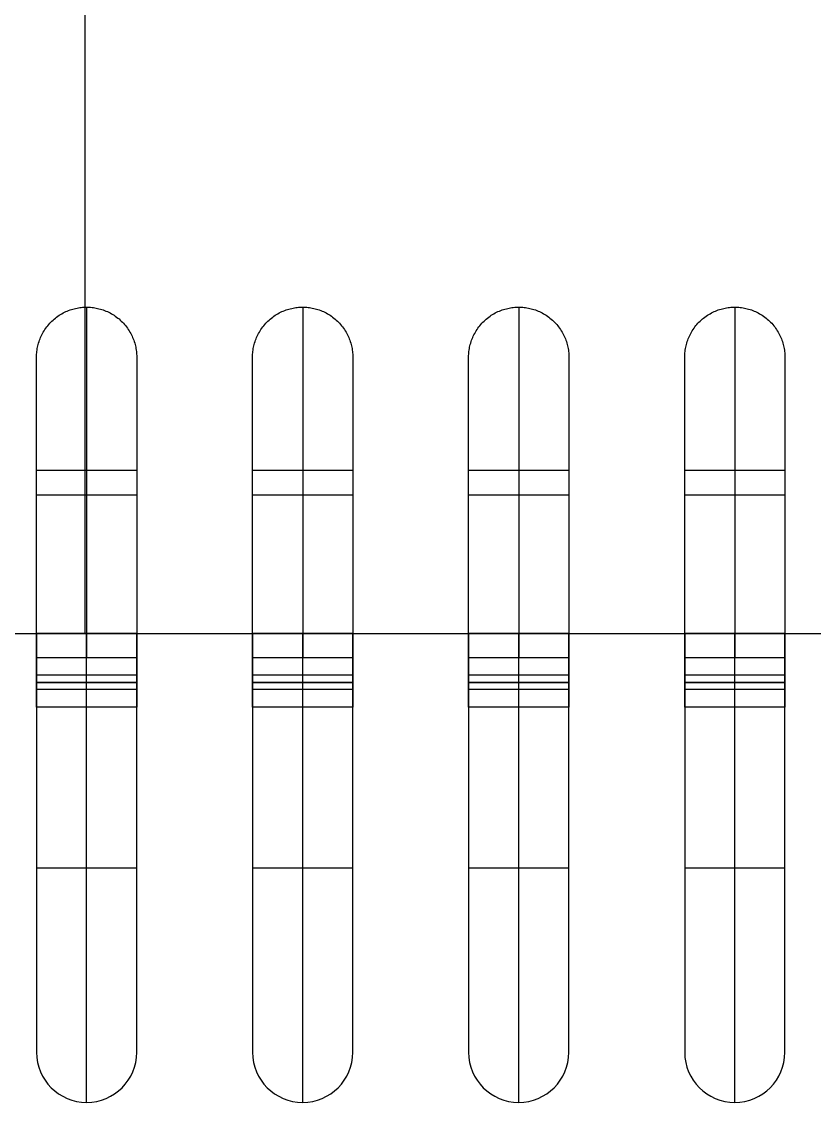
# Model space of a CAD drawing. Header units: millimetres. Extents: x 1.2 to 41.2, y 0.2 to 23.9.
# Drawn here: x 30.456 to 32.072, y 7.077 to 9.28 of the extents above; entities that cross this region are included whole.
import ezdxf

# ---------------------------------------------------------------- set-up
doc = ezdxf.new("R2010")
doc.units = ezdxf.units.MM
doc.layers.add('图层04', color=96, linetype='Continuous', true_color=0x007f00)
doc.layers.add('默认', color=18, linetype='Continuous', true_color=0x000000)

msp = doc.modelspace()

# ---------------------------------------------------------------- linework, layer by layer
at = {"layer": '图层04'}
for p, q in [((30.586, 8.0327, 1.6431), (30.586, 15.0327, 1.6431)), ((30.586, 8.0327, 2.0472), (30.586, 15.0327, 2.0472))]:
    msp.add_line(p, q, dxfattribs=at)
for points in [[(27.086, 8.0327, 1.6431), (30.586, 8.0327, 1.6431), (34.086, 8.0327, 1.6431)], [(27.086, 8.0327, 2.0472), (30.586, 8.0327, 2.0472), (34.086, 8.0327, 2.0472)], [(27.086, 8.0327, 1.8451), (30.586, 8.0327, 1.8451), (34.086, 8.0327, 1.8451)], [(30.586, 8.0327, 1.6431), (30.586, 8.0327, 1.8451), (30.586, 8.0327, 2.0472)]]:
    msp.add_open_spline(points, degree=2, dxfattribs=at)
at = {"layer": '默认'}
for p, q in [((30.4867, 7.9327, 1.6504), (30.4867, 8.0327, 1.6504)), ((30.4867, 8.0327, 2.0972), (30.4867, 7.9327, 2.0972)), ((30.691, 8.0327, 1.6504), (30.691, 7.9327, 1.6504)), ((30.691, 7.9327, 2.0972), (30.691, 8.0327, 2.0972)), ((30.927, 7.9327, 1.6504), (30.927, 8.0327, 1.6504)), ((30.927, 8.0327, 2.0972), (30.927, 7.9327, 2.0972)), ((31.1314, 8.0327, 1.6504), (31.1314, 7.9327, 1.6504)), ((31.1314, 7.9327, 2.0972), (31.1314, 8.0327, 2.0972)), ((31.3674, 7.9327, 1.6504), (31.3674, 8.0327, 1.6504)), ((31.3674, 8.0327, 2.0972), (31.3674, 7.9327, 2.0972)), ((31.5718, 8.0327, 1.6504), (31.5718, 7.9327, 1.6504)), ((31.5718, 7.9327, 2.0972), (31.5718, 8.0327, 2.0972)), ((31.8078, 7.9327, 1.6504), (31.8078, 8.0327, 1.6504)), ((31.8078, 8.0327, 2.0972), (31.8078, 7.9327, 2.0972)), ((32.0121, 8.0327, 1.6504), (32.0121, 7.9327, 1.6504)), ((32.0121, 7.9327, 2.0972), (32.0121, 8.0327, 2.0972)), ((30.4867, 7.9827, 1.6004), (30.4867, 7.9828, 1.7004)), ((30.4867, 7.9827, 2.1472), (30.4867, 7.9827, 2.0472)), ((30.691, 7.9827, 1.7004), (30.691, 7.9827, 1.6004)), ((30.691, 7.9827, 2.0472), (30.691, 7.9827, 2.1472)), ((30.927, 7.9827, 1.6004), (30.927, 7.9828, 1.7004)), ((30.927, 7.9827, 2.1472), (30.927, 7.9827, 2.0472)), ((31.1314, 7.9827, 1.7004), (31.1314, 7.9827, 1.6004)), ((31.1314, 7.9827, 2.0472), (31.1314, 7.9827, 2.1472)), ((31.3674, 7.9827, 1.6004), (31.3674, 7.9828, 1.7004)), ((31.3674, 7.9827, 2.1472), (31.3674, 7.9827, 2.0472)), ((31.5718, 7.9827, 1.7004), (31.5718, 7.9827, 1.6004)), ((31.5718, 7.9827, 2.0472), (31.5718, 7.9827, 2.1472)), ((31.8078, 7.9827, 1.6004), (31.8078, 7.9828, 1.7004)), ((31.8078, 7.9827, 2.1472), (31.8078, 7.9827, 2.0472)), ((32.0121, 7.9827, 1.7004), (32.0121, 7.9827, 1.6004)), ((32.0121, 7.9827, 2.0472), (32.0121, 7.9827, 2.1472))]:
    msp.add_line(p, q, dxfattribs=at)
for points in [[(30.4867, 8.0327, 2.0472), (30.4867, 8.3141, 2.0472), (30.4867, 8.5955, 2.0472), (30.4867, 8.6977, 2.0472), (30.5888, 8.6977, 2.0472), (30.691, 8.6977, 2.0472), (30.691, 8.5955, 2.0472), (30.691, 8.3141, 2.0472), (30.691, 8.0327, 2.0472)], [(30.4867, 8.0327, 2.1472), (30.4867, 8.3141, 2.1472), (30.4867, 8.5955, 2.1472), (30.4867, 8.6977, 2.1472), (30.5888, 8.6977, 2.1472), (30.691, 8.6977, 2.1472), (30.691, 8.5955, 2.1472), (30.691, 8.3141, 2.1472), (30.691, 8.0327, 2.1472)], [(30.4867, 8.0327, 2.0972), (30.4867, 8.3141, 2.0972), (30.4867, 8.5955, 2.0972), (30.4867, 8.6977, 2.0972), (30.5888, 8.6977, 2.0972), (30.691, 8.6977, 2.0972), (30.691, 8.5955, 2.0972), (30.691, 8.3141, 2.0972), (30.691, 8.0327, 2.0972)], [(30.927, 8.0327, 2.0472), (30.927, 8.3141, 2.0472), (30.927, 8.5955, 2.0472), (30.927, 8.6977, 2.0472), (31.0292, 8.6977, 2.0472), (31.1314, 8.6977, 2.0472), (31.1314, 8.5955, 2.0472), (31.1314, 8.3141, 2.0472), (31.1314, 8.0327, 2.0472)], [(30.927, 8.0327, 2.1472), (30.927, 8.3141, 2.1472), (30.927, 8.5955, 2.1472), (30.927, 8.6977, 2.1472), (31.0292, 8.6977, 2.1472), (31.1314, 8.6977, 2.1472), (31.1314, 8.5955, 2.1472), (31.1314, 8.3141, 2.1472), (31.1314, 8.0327, 2.1472)], [(30.927, 8.0327, 2.0972), (30.927, 8.3141, 2.0972), (30.927, 8.5955, 2.0972), (30.927, 8.6977, 2.0972), (31.0292, 8.6977, 2.0972), (31.1314, 8.6977, 2.0972), (31.1314, 8.5955, 2.0972), (31.1314, 8.3141, 2.0972), (31.1314, 8.0327, 2.0972)], [(31.3674, 8.0327, 2.0472), (31.3674, 8.3141, 2.0472), (31.3674, 8.5955, 2.0472), (31.3674, 8.6977, 2.0472), (31.4696, 8.6977, 2.0472), (31.5718, 8.6977, 2.0472), (31.5718, 8.5955, 2.0472), (31.5718, 8.3141, 2.0472), (31.5718, 8.0327, 2.0472)], [(31.3674, 8.0327, 2.1472), (31.3674, 8.3141, 2.1472), (31.3674, 8.5955, 2.1472), (31.3674, 8.6977, 2.1472), (31.4696, 8.6977, 2.1472), (31.5718, 8.6977, 2.1472), (31.5718, 8.5955, 2.1472), (31.5718, 8.3141, 2.1472), (31.5718, 8.0327, 2.1472)], [(31.3674, 8.0327, 2.0972), (31.3674, 8.3141, 2.0972), (31.3674, 8.5955, 2.0972), (31.3674, 8.6977, 2.0972), (31.4696, 8.6977, 2.0972), (31.5718, 8.6977, 2.0972), (31.5718, 8.5955, 2.0972), (31.5718, 8.3141, 2.0972), (31.5718, 8.0327, 2.0972)], [(31.8078, 8.0327, 2.0472), (31.8078, 8.3141, 2.0472), (31.8078, 8.5955, 2.0472), (31.8078, 8.6977, 2.0472), (31.91, 8.6977, 2.0472), (32.0121, 8.6977, 2.0472), (32.0121, 8.5955, 2.0472), (32.0121, 8.3141, 2.0472), (32.0121, 8.0327, 2.0472)], [(31.8078, 8.0327, 2.1472), (31.8078, 8.3141, 2.1472), (31.8078, 8.5955, 2.1472), (31.8078, 8.6977, 2.1472), (31.91, 8.6977, 2.1472), (32.0121, 8.6977, 2.1472), (32.0121, 8.5955, 2.1472), (32.0121, 8.3141, 2.1472), (32.0121, 8.0327, 2.1472)], [(31.8078, 8.0327, 2.0972), (31.8078, 8.3141, 2.0972), (31.8078, 8.5955, 2.0972), (31.8078, 8.6977, 2.0972), (31.91, 8.6977, 2.0972), (32.0121, 8.6977, 2.0972), (32.0121, 8.5955, 2.0972), (32.0121, 8.3141, 2.0972), (32.0121, 8.0327, 2.0972)]]:
    msp.add_rational_spline(points, [1, 1, 1, 0.707106781186, 1, 0.707106781186, 1, 1, 1], degree=2, knots=[0, 0, 0, 0.562778, 0.562778, 0.723265, 0.723265, 0.883753, 0.883753, 1.446531, 1.446531, 1.446531], dxfattribs=at)
for points, degree in [([(30.5888, 8.6977, 2.0472), (30.5888, 8.3652, 2.0472), (30.5888, 8.0327, 2.0472)], 2), ([(30.5888, 8.6977, 2.1472), (30.5888, 8.3402, 2.1472), (30.5888, 7.9827, 2.1472)], 2), ([(30.5888, 8.6977, 2.0472), (30.5888, 8.6977, 2.0972), (30.5888, 8.6977, 2.1472)], 2), ([(31.0292, 8.6977, 2.0472), (31.0292, 8.3652, 2.0472), (31.0292, 8.0327, 2.0472)], 2), ([(31.0292, 8.6977, 2.1472), (31.0292, 8.3402, 2.1472), (31.0292, 7.9827, 2.1472)], 2), ([(31.0292, 8.6977, 2.0472), (31.0292, 8.6977, 2.0972), (31.0292, 8.6977, 2.1472)], 2), ([(31.4696, 8.6977, 2.0472), (31.4696, 8.3652, 2.0472), (31.4696, 8.0327, 2.0472)], 2), ([(31.4696, 8.6977, 2.1472), (31.4696, 8.3402, 2.1472), (31.4696, 7.9827, 2.1472)], 2), ([(31.4696, 8.6977, 2.0472), (31.4696, 8.6977, 2.0972), (31.4696, 8.6977, 2.1472)], 2), ([(31.91, 8.6977, 2.0472), (31.91, 8.3652, 2.0472), (31.91, 8.0327, 2.0472)], 2), ([(31.91, 8.6977, 2.1472), (31.91, 8.3402, 2.1472), (31.91, 7.9827, 2.1472)], 2), ([(31.91, 8.6977, 2.0472), (31.91, 8.6977, 2.0972), (31.91, 8.6977, 2.1472)], 2), ([(30.4867, 8.5955, 2.0472), (30.4867, 8.5955, 2.0972), (30.4867, 8.5955, 2.1472)], 2), ([(30.691, 8.5955, 2.0472), (30.691, 8.5955, 2.0972), (30.691, 8.5955, 2.1472)], 2), ([(30.927, 8.5955, 2.0472), (30.927, 8.5955, 2.0972), (30.927, 8.5955, 2.1472)], 2), ([(31.1314, 8.5955, 2.0472), (31.1314, 8.5955, 2.0972), (31.1314, 8.5955, 2.1472)], 2), ([(31.3674, 8.5955, 2.0472), (31.3674, 8.5955, 2.0972), (31.3674, 8.5955, 2.1472)], 2), ([(31.5718, 8.5955, 2.0472), (31.5718, 8.5955, 2.0972), (31.5718, 8.5955, 2.1472)], 2), ([(31.8078, 8.5955, 2.0472), (31.8078, 8.5955, 2.0972), (31.8078, 8.5955, 2.1472)], 2), ([(32.0121, 8.5955, 2.0472), (32.0121, 8.5955, 2.0972), (32.0121, 8.5955, 2.1472)], 2), ([(30.4867, 8.3652, 2.0472), (30.5888, 8.3652, 2.0472), (30.691, 8.3652, 2.0472)], 2), ([(30.927, 8.3652, 2.0472), (31.0292, 8.3652, 2.0472), (31.1314, 8.3652, 2.0472)], 2), ([(31.3674, 8.3652, 2.0472), (31.4696, 8.3652, 2.0472), (31.5718, 8.3652, 2.0472)], 2), ([(31.8078, 8.3652, 2.0472), (31.91, 8.3652, 2.0472), (32.0121, 8.3652, 2.0472)], 2), ([(30.4867, 8.3152, 2.1472), (30.5888, 8.3152, 2.1472), (30.691, 8.3152, 2.1472)], 2), ([(30.927, 8.3152, 2.1472), (31.0292, 8.3152, 2.1472), (31.1314, 8.3152, 2.1472)], 2), ([(31.3674, 8.3152, 2.1472), (31.4696, 8.3152, 2.1472), (31.5718, 8.3152, 2.1472)], 2), ([(31.8078, 8.3152, 2.1472), (31.91, 8.3152, 2.1472), (32.0121, 8.3152, 2.1472)], 2), ([(30.4867, 8.0327, 1.6004), (30.4867, 8.0327, 1.6504), (30.4867, 8.0327, 1.7004)], 2), ([(30.4867, 8.0327, 2.0472), (30.5888, 8.0327, 2.0472), (30.691, 8.0327, 2.0472)], 2), ([(30.691, 8.0327, 1.6004), (30.5888, 8.0327, 1.6004), (30.4867, 8.0327, 1.6004)], 2), ([(30.4867, 8.0327, 1.6004), (30.4867, 7.9994, 1.6004), (30.4867, 7.9661, 1.6004), (30.4867, 7.9327, 1.6004)], 3), ([(30.4867, 8.0327, 1.7004), (30.4867, 8.0327, 1.8738), (30.4867, 8.0327, 2.0472)], 2), ([(30.4867, 8.0327, 2.0472), (30.4867, 7.9827, 2.0472), (30.4867, 7.9327, 2.0472)], 2), ([(30.4867, 7.9327, 1.7004), (30.4867, 7.9827, 1.7004), (30.4867, 8.0327, 1.7004)], 2), ([(30.4867, 8.0327, 2.1472), (30.4867, 8.0327, 2.0972), (30.4867, 8.0327, 2.0472)], 2), ([(30.4867, 7.9827, 2.1472), (30.4867, 8.0077, 2.1472), (30.4867, 8.0327, 2.1472)], 2), ([(30.4867, 8.0327, 1.8238), (30.5888, 8.0327, 1.8238), (30.691, 8.0327, 1.8238)], 2), ([(30.4867, 8.0327, 1.8738), (30.4867, 7.9827, 1.8738), (30.4867, 7.9327, 1.8738)], 2), ([(30.5888, 7.0769, 1.6006), (30.5888, 7.5548, 1.6005), (30.5888, 8.0327, 1.6004)], 2), ([(30.5888, 8.0327, 2.0472), (30.5888, 8.0327, 1.8238), (30.5888, 8.0327, 1.6004)], 2), ([(30.691, 8.0327, 1.7004), (30.691, 8.0327, 1.6504), (30.691, 8.0327, 1.6004)], 2), ([(30.691, 8.0327, 2.1472), (30.691, 8.0077, 2.1472), (30.691, 7.9827, 2.1472)], 2), ([(30.691, 8.0327, 2.0472), (30.691, 8.0327, 1.8738), (30.691, 8.0327, 1.7004)], 2), ([(30.691, 8.0327, 1.7004), (30.691, 7.9827, 1.7004), (30.691, 7.9327, 1.7004)], 2), ([(30.691, 7.9327, 2.0472), (30.691, 7.9827, 2.0472), (30.691, 8.0327, 2.0472)], 2), ([(30.691, 8.0327, 2.0472), (30.691, 8.0327, 2.0972), (30.691, 8.0327, 2.1472)], 2), ([(30.691, 7.9327, 1.6004), (30.691, 7.9661, 1.6004), (30.691, 7.9994, 1.6004), (30.691, 8.0327, 1.6004)], 3), ([(30.691, 8.0327, 1.8738), (30.691, 7.9827, 1.8738), (30.691, 7.9327, 1.8738)], 2), ([(30.927, 8.0327, 1.6004), (30.927, 8.0327, 1.6504), (30.927, 8.0327, 1.7004)], 2), ([(30.927, 8.0327, 2.0472), (31.0292, 8.0327, 2.0472), (31.1314, 8.0327, 2.0472)], 2), ([(31.1314, 8.0327, 1.6004), (31.0292, 8.0327, 1.6004), (30.927, 8.0327, 1.6004)], 2), ([(30.927, 8.0327, 1.6004), (30.927, 7.9994, 1.6004), (30.927, 7.9661, 1.6004), (30.927, 7.9327, 1.6004)], 3), ([(30.927, 8.0327, 1.7004), (30.927, 8.0327, 1.8738), (30.927, 8.0327, 2.0472)], 2), ([(30.927, 8.0327, 2.0472), (30.927, 7.9827, 2.0472), (30.927, 7.9327, 2.0472)], 2), ([(30.927, 7.9327, 1.7004), (30.927, 7.9827, 1.7004), (30.927, 8.0327, 1.7004)], 2), ([(30.927, 8.0327, 2.1472), (30.927, 8.0327, 2.0972), (30.927, 8.0327, 2.0472)], 2), ([(30.927, 7.9827, 2.1472), (30.927, 8.0077, 2.1472), (30.927, 8.0327, 2.1472)], 2), ([(30.927, 8.0327, 1.8238), (31.0292, 8.0327, 1.8238), (31.1314, 8.0327, 1.8238)], 2), ([(30.927, 8.0327, 1.8738), (30.927, 7.9827, 1.8738), (30.927, 7.9327, 1.8738)], 2), ([(31.0292, 7.0769, 1.6006), (31.0292, 7.5548, 1.6005), (31.0292, 8.0327, 1.6004)], 2), ([(31.0292, 8.0327, 2.0472), (31.0292, 8.0327, 1.8238), (31.0292, 8.0327, 1.6004)], 2), ([(31.1314, 8.0327, 1.7004), (31.1314, 8.0327, 1.6504), (31.1314, 8.0327, 1.6004)], 2), ([(31.1314, 8.0327, 2.1472), (31.1314, 8.0077, 2.1472), (31.1314, 7.9827, 2.1472)], 2), ([(31.1314, 8.0327, 2.0472), (31.1314, 8.0327, 1.8738), (31.1314, 8.0327, 1.7004)], 2), ([(31.1314, 8.0327, 1.7004), (31.1314, 7.9827, 1.7004), (31.1314, 7.9327, 1.7004)], 2), ([(31.1314, 7.9327, 2.0472), (31.1314, 7.9827, 2.0472), (31.1314, 8.0327, 2.0472)], 2), ([(31.1314, 8.0327, 2.0472), (31.1314, 8.0327, 2.0972), (31.1314, 8.0327, 2.1472)], 2), ([(31.1314, 7.9327, 1.6004), (31.1314, 7.9661, 1.6004), (31.1314, 7.9994, 1.6004), (31.1314, 8.0327, 1.6004)], 3), ([(31.1314, 8.0327, 1.8738), (31.1314, 7.9827, 1.8738), (31.1314, 7.9327, 1.8738)], 2), ([(31.3674, 8.0327, 1.6004), (31.3674, 8.0327, 1.6504), (31.3674, 8.0327, 1.7004)], 2), ([(31.3674, 8.0327, 2.0472), (31.4696, 8.0327, 2.0472), (31.5718, 8.0327, 2.0472)], 2), ([(31.5718, 8.0327, 1.6004), (31.4696, 8.0327, 1.6004), (31.3674, 8.0327, 1.6004)], 2), ([(31.3674, 8.0327, 1.6004), (31.3674, 7.9994, 1.6004), (31.3674, 7.9661, 1.6004), (31.3674, 7.9327, 1.6004)], 3), ([(31.3674, 8.0327, 1.7004), (31.3674, 8.0327, 1.8738), (31.3674, 8.0327, 2.0472)], 2), ([(31.3674, 8.0327, 2.0472), (31.3674, 7.9827, 2.0472), (31.3674, 7.9327, 2.0472)], 2), ([(31.3674, 7.9327, 1.7004), (31.3674, 7.9827, 1.7004), (31.3674, 8.0327, 1.7004)], 2), ([(31.3674, 8.0327, 2.1472), (31.3674, 8.0327, 2.0972), (31.3674, 8.0327, 2.0472)], 2), ([(31.3674, 7.9827, 2.1472), (31.3674, 8.0077, 2.1472), (31.3674, 8.0327, 2.1472)], 2), ([(31.3674, 8.0327, 1.8238), (31.4696, 8.0327, 1.8238), (31.5718, 8.0327, 1.8238)], 2), ([(31.3674, 8.0327, 1.8738), (31.3674, 7.9827, 1.8738), (31.3674, 7.9327, 1.8738)], 2), ([(31.4696, 7.0769, 1.6006), (31.4696, 7.5548, 1.6005), (31.4696, 8.0327, 1.6004)], 2), ([(31.4696, 8.0327, 2.0472), (31.4696, 8.0327, 1.8238), (31.4696, 8.0327, 1.6004)], 2), ([(31.5718, 8.0327, 1.7004), (31.5718, 8.0327, 1.6504), (31.5718, 8.0327, 1.6004)], 2), ([(31.5718, 8.0327, 2.1472), (31.5718, 8.0077, 2.1472), (31.5718, 7.9827, 2.1472)], 2), ([(31.5718, 8.0327, 2.0472), (31.5718, 8.0327, 1.8738), (31.5718, 8.0327, 1.7004)], 2), ([(31.5718, 8.0327, 1.7004), (31.5718, 7.9827, 1.7004), (31.5718, 7.9327, 1.7004)], 2), ([(31.5718, 7.9327, 2.0472), (31.5718, 7.9827, 2.0472), (31.5718, 8.0327, 2.0472)], 2), ([(31.5718, 8.0327, 2.0472), (31.5718, 8.0327, 2.0972), (31.5718, 8.0327, 2.1472)], 2), ([(31.5718, 7.9327, 1.6004), (31.5718, 7.9661, 1.6004), (31.5718, 7.9994, 1.6004), (31.5718, 8.0327, 1.6004)], 3), ([(31.5718, 8.0327, 1.8738), (31.5718, 7.9827, 1.8738), (31.5718, 7.9327, 1.8738)], 2), ([(31.8078, 8.0327, 1.6004), (31.8078, 8.0327, 1.6504), (31.8078, 8.0327, 1.7004)], 2), ([(31.8078, 8.0327, 2.0472), (31.91, 8.0327, 2.0472), (32.0121, 8.0327, 2.0472)], 2), ([(32.0121, 8.0327, 1.6004), (31.91, 8.0327, 1.6004), (31.8078, 8.0327, 1.6004)], 2), ([(31.8078, 8.0327, 1.6004), (31.8078, 7.9994, 1.6004), (31.8078, 7.9661, 1.6004), (31.8078, 7.9327, 1.6004)], 3), ([(31.8078, 8.0327, 1.7004), (31.8078, 8.0327, 1.8738), (31.8078, 8.0327, 2.0472)], 2), ([(31.8078, 8.0327, 2.0472), (31.8078, 7.9827, 2.0472), (31.8078, 7.9327, 2.0472)], 2), ([(31.8078, 7.9327, 1.7004), (31.8078, 7.9827, 1.7004), (31.8078, 8.0327, 1.7004)], 2), ([(31.8078, 8.0327, 2.1472), (31.8078, 8.0327, 2.0972), (31.8078, 8.0327, 2.0472)], 2), ([(31.8078, 7.9827, 2.1472), (31.8078, 8.0077, 2.1472), (31.8078, 8.0327, 2.1472)], 2), ([(31.8078, 8.0327, 1.8238), (31.91, 8.0327, 1.8238), (32.0121, 8.0327, 1.8238)], 2), ([(31.8078, 8.0327, 1.8738), (31.8078, 7.9827, 1.8738), (31.8078, 7.9327, 1.8738)], 2), ([(31.91, 7.0769, 1.6006), (31.91, 7.5548, 1.6005), (31.91, 8.0327, 1.6004)], 2), ([(31.91, 8.0327, 2.0472), (31.91, 8.0327, 1.8238), (31.91, 8.0327, 1.6004)], 2), ([(32.0121, 8.0327, 1.7004), (32.0121, 8.0327, 1.6504), (32.0121, 8.0327, 1.6004)], 2), ([(32.0121, 8.0327, 2.1472), (32.0121, 8.0077, 2.1472), (32.0121, 7.9827, 2.1472)], 2), ([(32.0121, 8.0327, 2.0472), (32.0121, 8.0327, 1.8738), (32.0121, 8.0327, 1.7004)], 2), ([(32.0121, 8.0327, 1.7004), (32.0121, 7.9827, 1.7004), (32.0121, 7.9327, 1.7004)], 2), ([(32.0121, 7.9327, 2.0472), (32.0121, 7.9827, 2.0472), (32.0121, 8.0327, 2.0472)], 2), ([(32.0121, 8.0327, 2.0472), (32.0121, 8.0327, 2.0972), (32.0121, 8.0327, 2.1472)], 2), ([(32.0121, 7.9327, 1.6004), (32.0121, 7.9661, 1.6004), (32.0121, 7.9994, 1.6004), (32.0121, 8.0327, 1.6004)], 3), ([(32.0121, 8.0327, 1.8738), (32.0121, 7.9827, 1.8738), (32.0121, 7.9327, 1.8738)], 2), ([(30.691, 7.9827, 2.1472), (30.5888, 7.9827, 2.1472), (30.4867, 7.9827, 2.1472)], 2), ([(30.4867, 7.9827, 1.7004), (30.4867, 7.9827, 1.8738), (30.4867, 7.9827, 2.0472)], 2), ([(30.691, 7.9827, 2.0472), (30.691, 7.9827, 1.8738), (30.691, 7.9827, 1.7004)], 2), ([(31.1314, 7.9827, 2.1472), (31.0292, 7.9827, 2.1472), (30.927, 7.9827, 2.1472)], 2), ([(30.927, 7.9827, 1.7004), (30.927, 7.9827, 1.8738), (30.927, 7.9827, 2.0472)], 2), ([(31.1314, 7.9827, 2.0472), (31.1314, 7.9827, 1.8738), (31.1314, 7.9827, 1.7004)], 2), ([(31.5718, 7.9827, 2.1472), (31.4696, 7.9827, 2.1472), (31.3674, 7.9827, 2.1472)], 2), ([(31.3674, 7.9827, 1.7004), (31.3674, 7.9827, 1.8738), (31.3674, 7.9827, 2.0472)], 2), ([(31.5718, 7.9827, 2.0472), (31.5718, 7.9827, 1.8738), (31.5718, 7.9827, 1.7004)], 2), ([(32.0121, 7.9827, 2.1472), (31.91, 7.9827, 2.1472), (31.8078, 7.9827, 2.1472)], 2), ([(31.8078, 7.9827, 1.7004), (31.8078, 7.9827, 1.8738), (31.8078, 7.9827, 2.0472)], 2), ([(32.0121, 7.9827, 2.0472), (32.0121, 7.9827, 1.8738), (32.0121, 7.9827, 1.7004)], 2), ([(30.691, 7.9474, 2.1325), (30.5888, 7.9474, 2.1325), (30.4867, 7.9474, 2.1325)], 2), ([(30.4867, 7.9327, 2.0472), (30.4867, 7.9327, 2.0722), (30.4867, 7.9327, 2.0972)], 2), ([(30.4867, 7.9327, 1.7004), (30.4867, 7.9327, 1.7254), (30.4867, 7.9327, 1.7504)], 2), ([(30.4867, 7.9327, 1.7004), (30.4867, 7.9161, 1.7004), (30.4867, 7.8994, 1.7004), (30.4867, 7.8827, 1.7004)], 3), ([(30.4867, 7.9327, 1.7004), (30.4867, 7.9327, 1.6504), (30.4867, 7.9327, 1.6004)], 2), ([(30.691, 7.9327, 2.0972), (30.5888, 7.9327, 2.0972), (30.4867, 7.9327, 2.0972)], 2), ([(30.691, 7.9327, 1.7504), (30.5888, 7.9327, 1.7504), (30.4867, 7.9327, 1.7504)], 2), ([(30.4867, 7.9327, 1.7504), (30.4867, 7.9327, 1.8988), (30.4867, 7.9327, 2.0472)], 2), ([(30.4867, 7.9327, 1.8738), (30.5888, 7.9327, 1.8738), (30.691, 7.9327, 1.8738)], 2), ([(30.5888, 7.9327, 2.0972), (30.5888, 7.9327, 1.9238), (30.5888, 7.9327, 1.7504)], 2), ([(30.691, 7.9327, 2.0472), (30.691, 7.9327, 1.8988), (30.691, 7.9327, 1.7504)], 2), ([(30.691, 7.9327, 1.6004), (30.691, 7.9327, 1.6504), (30.691, 7.9327, 1.7004)], 2), ([(30.691, 7.9327, 2.0972), (30.691, 7.9327, 2.0722), (30.691, 7.9327, 2.0472)], 2), ([(30.691, 7.8827, 1.7004), (30.691, 7.8994, 1.7004), (30.691, 7.9161, 1.7004), (30.691, 7.9327, 1.7004)], 3), ([(30.691, 7.9327, 1.7504), (30.691, 7.9327, 1.7254), (30.691, 7.9327, 1.7004)], 2), ([(31.1314, 7.9474, 2.1325), (31.0292, 7.9474, 2.1325), (30.927, 7.9474, 2.1325)], 2), ([(30.927, 7.9327, 2.0472), (30.927, 7.9327, 2.0722), (30.927, 7.9327, 2.0972)], 2), ([(30.927, 7.9327, 1.7004), (30.927, 7.9327, 1.7254), (30.927, 7.9327, 1.7504)], 2), ([(30.927, 7.9327, 1.7004), (30.927, 7.9161, 1.7004), (30.927, 7.8994, 1.7004), (30.927, 7.8827, 1.7004)], 3), ([(30.927, 7.9327, 1.7004), (30.927, 7.9327, 1.6504), (30.927, 7.9327, 1.6004)], 2), ([(31.1314, 7.9327, 2.0972), (31.0292, 7.9327, 2.0972), (30.927, 7.9327, 2.0972)], 2), ([(31.1314, 7.9327, 1.7504), (31.0292, 7.9327, 1.7504), (30.927, 7.9327, 1.7504)], 2), ([(30.927, 7.9327, 1.7504), (30.927, 7.9327, 1.8988), (30.927, 7.9327, 2.0472)], 2), ([(30.927, 7.9327, 1.8738), (31.0292, 7.9327, 1.8738), (31.1314, 7.9327, 1.8738)], 2), ([(31.0292, 7.9327, 2.0972), (31.0292, 7.9327, 1.9238), (31.0292, 7.9327, 1.7504)], 2), ([(31.1314, 7.9327, 2.0472), (31.1314, 7.9327, 1.8988), (31.1314, 7.9327, 1.7504)], 2), ([(31.1314, 7.9327, 1.6004), (31.1314, 7.9327, 1.6504), (31.1314, 7.9327, 1.7004)], 2), ([(31.1314, 7.9327, 2.0972), (31.1314, 7.9327, 2.0722), (31.1314, 7.9327, 2.0472)], 2), ([(31.1314, 7.8827, 1.7004), (31.1314, 7.8994, 1.7004), (31.1314, 7.9161, 1.7004), (31.1314, 7.9327, 1.7004)], 3), ([(31.1314, 7.9327, 1.7504), (31.1314, 7.9327, 1.7254), (31.1314, 7.9327, 1.7004)], 2), ([(31.5718, 7.9474, 2.1325), (31.4696, 7.9474, 2.1325), (31.3674, 7.9474, 2.1325)], 2), ([(31.3674, 7.9327, 2.0472), (31.3674, 7.9327, 2.0722), (31.3674, 7.9327, 2.0972)], 2), ([(31.3674, 7.9327, 1.7004), (31.3674, 7.9327, 1.7254), (31.3674, 7.9327, 1.7504)], 2), ([(31.3674, 7.9327, 1.7004), (31.3674, 7.9161, 1.7004), (31.3674, 7.8994, 1.7004), (31.3674, 7.8827, 1.7004)], 3), ([(31.3674, 7.9327, 1.7004), (31.3674, 7.9327, 1.6504), (31.3674, 7.9327, 1.6004)], 2), ([(31.5718, 7.9327, 2.0972), (31.4696, 7.9327, 2.0972), (31.3674, 7.9327, 2.0972)], 2), ([(31.5718, 7.9327, 1.7504), (31.4696, 7.9327, 1.7504), (31.3674, 7.9327, 1.7504)], 2), ([(31.3674, 7.9327, 1.7504), (31.3674, 7.9327, 1.8988), (31.3674, 7.9327, 2.0472)], 2), ([(31.3674, 7.9327, 1.8738), (31.4696, 7.9327, 1.8738), (31.5718, 7.9327, 1.8738)], 2), ([(31.4696, 7.9327, 2.0972), (31.4696, 7.9327, 1.9238), (31.4696, 7.9327, 1.7504)], 2), ([(31.5718, 7.9327, 2.0472), (31.5718, 7.9327, 1.8988), (31.5718, 7.9327, 1.7504)], 2), ([(31.5718, 7.9327, 1.6004), (31.5718, 7.9327, 1.6504), (31.5718, 7.9327, 1.7004)], 2), ([(31.5718, 7.9327, 2.0972), (31.5718, 7.9327, 2.0722), (31.5718, 7.9327, 2.0472)], 2), ([(31.5718, 7.8827, 1.7004), (31.5718, 7.8994, 1.7004), (31.5718, 7.9161, 1.7004), (31.5718, 7.9327, 1.7004)], 3), ([(31.5718, 7.9327, 1.7504), (31.5718, 7.9327, 1.7254), (31.5718, 7.9327, 1.7004)], 2), ([(32.0121, 7.9474, 2.1325), (31.91, 7.9474, 2.1325), (31.8078, 7.9474, 2.1325)], 2), ([(31.8078, 7.9327, 2.0472), (31.8078, 7.9327, 2.0722), (31.8078, 7.9327, 2.0972)], 2), ([(31.8078, 7.9327, 1.7004), (31.8078, 7.9327, 1.7254), (31.8078, 7.9327, 1.7504)], 2), ([(31.8078, 7.9327, 1.7004), (31.8078, 7.9161, 1.7004), (31.8078, 7.8994, 1.7004), (31.8078, 7.8827, 1.7004)], 3), ([(31.8078, 7.9327, 1.7004), (31.8078, 7.9327, 1.6504), (31.8078, 7.9327, 1.6004)], 2), ([(32.0121, 7.9327, 2.0972), (31.91, 7.9327, 2.0972), (31.8078, 7.9327, 2.0972)], 2), ([(32.0121, 7.9327, 1.7504), (31.91, 7.9327, 1.7504), (31.8078, 7.9327, 1.7504)], 2), ([(31.8078, 7.9327, 1.7504), (31.8078, 7.9327, 1.8988), (31.8078, 7.9327, 2.0472)], 2), ([(31.8078, 7.9327, 1.8738), (31.91, 7.9327, 1.8738), (32.0121, 7.9327, 1.8738)], 2), ([(31.91, 7.9327, 2.0972), (31.91, 7.9327, 1.9238), (31.91, 7.9327, 1.7504)], 2), ([(32.0121, 7.9327, 2.0472), (32.0121, 7.9327, 1.8988), (32.0121, 7.9327, 1.7504)], 2), ([(32.0121, 7.9327, 1.6004), (32.0121, 7.9327, 1.6504), (32.0121, 7.9327, 1.7004)], 2), ([(32.0121, 7.9327, 2.0972), (32.0121, 7.9327, 2.0722), (32.0121, 7.9327, 2.0472)], 2), ([(32.0121, 7.8827, 1.7004), (32.0121, 7.8994, 1.7004), (32.0121, 7.9161, 1.7004), (32.0121, 7.9327, 1.7004)], 3), ([(32.0121, 7.9327, 1.7504), (32.0121, 7.9327, 1.7254), (32.0121, 7.9327, 1.7004)], 2), ([(30.691, 7.9181, 1.715), (30.5888, 7.9181, 1.715), (30.4867, 7.9181, 1.715)], 2), ([(31.1314, 7.9181, 1.715), (31.0292, 7.9181, 1.715), (30.927, 7.9181, 1.715)], 2), ([(31.5718, 7.9181, 1.715), (31.4696, 7.9181, 1.715), (31.3674, 7.9181, 1.715)], 2), ([(32.0121, 7.9181, 1.715), (31.91, 7.9181, 1.715), (31.8078, 7.9181, 1.715)], 2), ([(30.691, 7.8827, 1.7004), (30.5888, 7.8827, 1.7004), (30.4867, 7.8827, 1.7004)], 2), ([(30.5888, 7.0769, 1.7006), (30.5888, 7.4798, 1.7005), (30.5888, 7.8827, 1.7004)], 2), ([(31.1314, 7.8827, 1.7004), (31.0292, 7.8827, 1.7004), (30.927, 7.8827, 1.7004)], 2), ([(31.0292, 7.0769, 1.7006), (31.0292, 7.4798, 1.7005), (31.0292, 7.8827, 1.7004)], 2), ([(31.5718, 7.8827, 1.7004), (31.4696, 7.8827, 1.7004), (31.3674, 7.8827, 1.7004)], 2), ([(31.4696, 7.0769, 1.7006), (31.4696, 7.4798, 1.7005), (31.4696, 7.8827, 1.7004)], 2), ([(32.0121, 7.8827, 1.7004), (31.91, 7.8827, 1.7004), (31.8078, 7.8827, 1.7004)], 2), ([(31.91, 7.0769, 1.7006), (31.91, 7.4798, 1.7005), (31.91, 7.8827, 1.7004)], 2), ([(30.4867, 7.5548, 1.6005), (30.5888, 7.5548, 1.6005), (30.691, 7.5548, 1.6005)], 2), ([(30.4867, 7.5548, 1.7005), (30.5888, 7.5548, 1.7005), (30.691, 7.5548, 1.7005)], 2), ([(30.927, 7.5548, 1.6005), (31.0292, 7.5548, 1.6005), (31.1314, 7.5548, 1.6005)], 2), ([(30.927, 7.5548, 1.7005), (31.0292, 7.5548, 1.7005), (31.1314, 7.5548, 1.7005)], 2), ([(31.3674, 7.5548, 1.6005), (31.4696, 7.5548, 1.6005), (31.5718, 7.5548, 1.6005)], 2), ([(31.3674, 7.5548, 1.7005), (31.4696, 7.5548, 1.7005), (31.5718, 7.5548, 1.7005)], 2), ([(31.8078, 7.5548, 1.6005), (31.91, 7.5548, 1.6005), (32.0121, 7.5548, 1.6005)], 2), ([(31.8078, 7.5548, 1.7005), (31.91, 7.5548, 1.7005), (32.0121, 7.5548, 1.7005)], 2), ([(30.4867, 7.179, 1.6005), (30.4867, 7.1791, 1.6505), (30.4867, 7.1791, 1.7005)], 2), ([(30.691, 7.179, 1.6005), (30.691, 7.1791, 1.6505), (30.691, 7.1791, 1.7005)], 2), ([(30.927, 7.179, 1.6005), (30.927, 7.1791, 1.6505), (30.927, 7.1791, 1.7005)], 2), ([(31.1314, 7.179, 1.6005), (31.1314, 7.1791, 1.6505), (31.1314, 7.1791, 1.7005)], 2), ([(31.3674, 7.179, 1.6005), (31.3674, 7.1791, 1.6505), (31.3674, 7.1791, 1.7005)], 2), ([(31.5718, 7.179, 1.6005), (31.5718, 7.1791, 1.6505), (31.5718, 7.1791, 1.7005)], 2), ([(31.8078, 7.179, 1.6005), (31.8078, 7.1791, 1.6505), (31.8078, 7.1791, 1.7005)], 2), ([(32.0121, 7.179, 1.6005), (32.0121, 7.1791, 1.6505), (32.0121, 7.1791, 1.7005)], 2), ([(30.5888, 7.0769, 1.6006), (30.5888, 7.0769, 1.6506), (30.5888, 7.0769, 1.7006)], 2), ([(31.0292, 7.0769, 1.6006), (31.0292, 7.0769, 1.6506), (31.0292, 7.0769, 1.7006)], 2), ([(31.4696, 7.0769, 1.6006), (31.4696, 7.0769, 1.6506), (31.4696, 7.0769, 1.7006)], 2), ([(31.91, 7.0769, 1.6006), (31.91, 7.0769, 1.6506), (31.91, 7.0769, 1.7006)], 2)]:
    msp.add_open_spline(points, degree=degree, dxfattribs=at)
at = {"layer": '默认', "extrusion": (-1, -7.81597e-13, 1.35003e-12)}
msp.add_rational_spline([(30.4867, 7.9327, 2.0972), (30.4867, 7.9327, 2.1472), (30.4867, 7.9827, 2.1472)], [1, 0.707106781186, 1], degree=2, dxfattribs=at)
at = {"layer": '默认', "extrusion": (-1, 1.42109e-13, 1.42109e-12)}
msp.add_rational_spline([(30.5888, 7.9327, 2.0972), (30.5888, 7.9327, 2.1472), (30.5888, 7.9827, 2.1472)], [1, 0.707106781186, 1], degree=2, dxfattribs=at)
at = {"layer": '默认', "extrusion": (-1, -1.13687e-12, 1.7053e-12)}
for points in [[(30.691, 7.9827, 2.1472), (30.691, 7.9327, 2.1472), (30.691, 7.9327, 2.0972)], [(31.1314, 7.9827, 2.1472), (31.1314, 7.9327, 2.1472), (31.1314, 7.9327, 2.0972)]]:
    msp.add_rational_spline(points, [1, 0.707106781186, 1], degree=2, dxfattribs=at)
at = {"layer": '默认', "extrusion": (-1, -9.23706e-13, 1.49214e-12)}
msp.add_rational_spline([(30.927, 7.9327, 2.0972), (30.927, 7.9327, 2.1472), (30.927, 7.9827, 2.1472)], [1, 0.707106781186, 1], degree=2, dxfattribs=at)
at = {"layer": '默认', "extrusion": (-1, 7.10543e-14, 1.49214e-12)}
for points in [[(31.0292, 7.9327, 2.0972), (31.0292, 7.9327, 2.1472), (31.0292, 7.9827, 2.1472)], [(31.4696, 7.9327, 2.0972), (31.4696, 7.9327, 2.1472), (31.4696, 7.9827, 2.1472)], [(31.91, 7.9327, 2.0972), (31.91, 7.9327, 2.1472), (31.91, 7.9827, 2.1472)]]:
    msp.add_rational_spline(points, [1, 0.707106781186, 1], degree=2, dxfattribs=at)
at = {"layer": '默认', "extrusion": (-1, -9.9476e-13, 1.56319e-12)}
for points in [[(31.3674, 7.9327, 2.0972), (31.3674, 7.9327, 2.1472), (31.3674, 7.9827, 2.1472)], [(32.0121, 7.9827, 2.1472), (32.0121, 7.9327, 2.1472), (32.0121, 7.9327, 2.0972)]]:
    msp.add_rational_spline(points, [1, 0.707106781186, 1], degree=2, dxfattribs=at)
at = {"layer": '默认', "extrusion": (-1, -1.06581e-12, 1.63425e-12)}
msp.add_rational_spline([(31.5718, 7.9827, 2.1472), (31.5718, 7.9327, 2.1472), (31.5718, 7.9327, 2.0972)], [1, 0.707106781186, 1], degree=2, dxfattribs=at)
at = {"layer": '默认', "extrusion": (-1, -7.10543e-13, 1.27898e-12)}
msp.add_rational_spline([(31.8078, 7.9327, 2.0972), (31.8078, 7.9327, 2.1472), (31.8078, 7.9827, 2.1472)], [1, 0.707106781186, 1], degree=2, dxfattribs=at)
at = {"layer": '默认', "extrusion": (-9.4928e-10, -0.000220476, -1)}
for points in [[(30.4867, 7.9327, 1.6004), (30.4867, 7.6815, 1.6004), (30.4867, 7.4303, 1.6005), (30.4867, 7.179, 1.6005), (30.4867, 7.1226, 1.6006), (30.5324, 7.0769, 1.6006), (30.5888, 7.0769, 1.6006), (30.6453, 7.0769, 1.6006), (30.691, 7.1226, 1.6006), (30.691, 7.179, 1.6005), (30.691, 7.4303, 1.6005), (30.691, 7.6815, 1.6004), (30.691, 7.9327, 1.6004)], [(30.927, 7.9327, 1.6004), (30.927, 7.6815, 1.6004), (30.927, 7.4303, 1.6005), (30.927, 7.179, 1.6005), (30.927, 7.1226, 1.6006), (30.9728, 7.0769, 1.6006), (31.0292, 7.0769, 1.6006), (31.0856, 7.0769, 1.6006), (31.1314, 7.1226, 1.6006), (31.1314, 7.179, 1.6005), (31.1314, 7.4303, 1.6005), (31.1314, 7.6815, 1.6004), (31.1314, 7.9327, 1.6004)], [(31.3674, 7.9327, 1.6004), (31.3674, 7.6815, 1.6004), (31.3674, 7.4303, 1.6005), (31.3674, 7.179, 1.6005), (31.3674, 7.1226, 1.6006), (31.4132, 7.0769, 1.6006), (31.4696, 7.0769, 1.6006), (31.526, 7.0769, 1.6006), (31.5718, 7.1226, 1.6006), (31.5718, 7.179, 1.6005), (31.5718, 7.4303, 1.6005), (31.5718, 7.6815, 1.6004), (31.5718, 7.9327, 1.6004)], [(31.8078, 7.9327, 1.6004), (31.8078, 7.6815, 1.6004), (31.8078, 7.4303, 1.6005), (31.8078, 7.179, 1.6005), (31.8078, 7.1226, 1.6006), (31.8535, 7.0769, 1.6006), (31.91, 7.0769, 1.6006), (31.9664, 7.0769, 1.6006), (32.0121, 7.1226, 1.6006), (32.0121, 7.179, 1.6005), (32.0121, 7.4303, 1.6005), (32.0121, 7.6815, 1.6004), (32.0121, 7.9327, 1.6004)]]:
    msp.add_open_spline(points, degree=3, knots=[0.100022, 0.100022, 0.100022, 0.100022, 0.853706, 0.853706, 0.853706, 1.031249, 1.031249, 1.031249, 1.208793, 1.208793, 1.208793, 1.962477, 1.962477, 1.962477, 1.962477], dxfattribs=at)
at = {"layer": '默认', "extrusion": (1, -3.12514e-12, 2.55739e-12)}
for points in [[(30.4867, 7.8827, 1.7004), (30.4867, 7.9327, 1.7004), (30.4867, 7.9327, 1.7504)], [(30.927, 7.8827, 1.7004), (30.927, 7.9327, 1.7004), (30.927, 7.9327, 1.7504)]]:
    msp.add_rational_spline(points, [1, 0.707028826879, 1], degree=2, dxfattribs=at)
at = {"layer": '默认', "extrusion": (-4.74639e-10, -0.000220476, -1)}
for points in [[(30.4867, 7.9327, 1.6504), (30.4867, 7.6815, 1.6504), (30.4867, 7.4303, 1.6505), (30.4867, 7.1791, 1.6505), (30.4867, 7.1226, 1.6506), (30.5324, 7.0769, 1.6506), (30.5888, 7.0769, 1.6506), (30.6453, 7.0769, 1.6506), (30.691, 7.1226, 1.6506), (30.691, 7.1791, 1.6505), (30.691, 7.4303, 1.6505), (30.691, 7.6815, 1.6504), (30.691, 7.9327, 1.6504)], [(30.927, 7.9327, 1.6504), (30.927, 7.6815, 1.6504), (30.927, 7.4303, 1.6505), (30.927, 7.1791, 1.6505), (30.927, 7.1226, 1.6506), (30.9728, 7.0769, 1.6506), (31.0292, 7.0769, 1.6506), (31.0856, 7.0769, 1.6506), (31.1314, 7.1226, 1.6506), (31.1314, 7.1791, 1.6505), (31.1314, 7.4303, 1.6505), (31.1314, 7.6815, 1.6504), (31.1314, 7.9327, 1.6504)], [(31.3674, 7.9327, 1.6504), (31.3674, 7.6815, 1.6504), (31.3674, 7.4303, 1.6505), (31.3674, 7.1791, 1.6505), (31.3674, 7.1226, 1.6506), (31.4132, 7.0769, 1.6506), (31.4696, 7.0769, 1.6506), (31.526, 7.0769, 1.6506), (31.5718, 7.1226, 1.6506), (31.5718, 7.1791, 1.6505), (31.5718, 7.4303, 1.6505), (31.5718, 7.6815, 1.6504), (31.5718, 7.9327, 1.6504)], [(31.8078, 7.9327, 1.6504), (31.8078, 7.6815, 1.6504), (31.8078, 7.4303, 1.6505), (31.8078, 7.1791, 1.6505), (31.8078, 7.1226, 1.6506), (31.8535, 7.0769, 1.6506), (31.91, 7.0769, 1.6506), (31.9664, 7.0769, 1.6506), (32.0121, 7.1226, 1.6506), (32.0121, 7.1791, 1.6505), (32.0121, 7.4303, 1.6505), (32.0121, 7.6815, 1.6504), (32.0121, 7.9327, 1.6504)]]:
    msp.add_open_spline(points, degree=3, knots=[0.100022, 0.100022, 0.100022, 0.100022, 0.853706, 0.853706, 0.853706, 1.031249, 1.031249, 1.031249, 1.208793, 1.208793, 1.208793, 1.962477, 1.962477, 1.962477, 1.962477], dxfattribs=at)
at = {"layer": '默认', "extrusion": (1, -3.90654e-12, 2.62843e-12)}
for points in [[(30.5888, 7.8827, 1.7004), (30.5888, 7.9327, 1.7004), (30.5888, 7.9327, 1.7504)], [(31.0292, 7.8827, 1.7004), (31.0292, 7.9327, 1.7004), (31.0292, 7.9327, 1.7504)], [(31.4696, 7.8827, 1.7004), (31.4696, 7.9327, 1.7004), (31.4696, 7.9327, 1.7504)], [(31.91, 7.8827, 1.7004), (31.91, 7.9327, 1.7004), (31.91, 7.9327, 1.7504)]]:
    msp.add_rational_spline(points, [1, 0.707028826879, 1], degree=2, dxfattribs=at)
at = {"layer": '默认', "extrusion": (1, -4.40355e-12, 3.83608e-12)}
msp.add_rational_spline([(30.691, 7.9327, 1.7504), (30.691, 7.9327, 1.7004), (30.691, 7.8827, 1.7004)], [1, 0.707028826879, 1], degree=2, dxfattribs=at)
at = {"layer": '默认', "extrusion": (1, -4.47457e-12, 3.90712e-12)}
msp.add_rational_spline([(31.1314, 7.9327, 1.7504), (31.1314, 7.9327, 1.7004), (31.1314, 7.8827, 1.7004)], [1, 0.707028826879, 1], degree=2, dxfattribs=at)
at = {"layer": '默认', "extrusion": (1, -3.05411e-12, 2.48635e-12)}
for points in [[(31.3674, 7.8827, 1.7004), (31.3674, 7.9327, 1.7004), (31.3674, 7.9327, 1.7504)], [(31.8078, 7.8827, 1.7004), (31.8078, 7.9327, 1.7004), (31.8078, 7.9327, 1.7504)]]:
    msp.add_rational_spline(points, [1, 0.707028826879, 1], degree=2, dxfattribs=at)
at = {"layer": '默认', "extrusion": (1, -4.11946e-12, 3.55193e-12)}
msp.add_rational_spline([(31.5718, 7.9327, 1.7504), (31.5718, 7.9327, 1.7004), (31.5718, 7.8827, 1.7004)], [1, 0.707028826879, 1], degree=2, dxfattribs=at)
at = {"layer": '默认', "extrusion": (1, -4.2615e-12, 3.69401e-12)}
msp.add_rational_spline([(32.0121, 7.9327, 1.7504), (32.0121, 7.9327, 1.7004), (32.0121, 7.8827, 1.7004)], [1, 0.707028826879, 1], degree=2, dxfattribs=at)
at = {"layer": '默认', "extrusion": (-2.18104e-15, -0.000220476, -1)}
for points in [[(30.4867, 7.8827, 1.7004), (30.4867, 7.6482, 1.7004), (30.4867, 7.4136, 1.7005), (30.4867, 7.1791, 1.7005), (30.4867, 7.1226, 1.7006), (30.5324, 7.0769, 1.7006), (30.5888, 7.0769, 1.7006), (30.6453, 7.0769, 1.7006), (30.691, 7.1226, 1.7006), (30.691, 7.1791, 1.7005), (30.691, 7.4136, 1.7005), (30.691, 7.6482, 1.7004), (30.691, 7.8827, 1.7004)], [(30.927, 7.8827, 1.7004), (30.927, 7.6482, 1.7004), (30.927, 7.4136, 1.7005), (30.927, 7.1791, 1.7005), (30.927, 7.1226, 1.7006), (30.9728, 7.0769, 1.7006), (31.0292, 7.0769, 1.7006), (31.0856, 7.0769, 1.7006), (31.1314, 7.1226, 1.7006), (31.1314, 7.1791, 1.7005), (31.1314, 7.4136, 1.7005), (31.1314, 7.6482, 1.7004), (31.1314, 7.8827, 1.7004)], [(31.3674, 7.8827, 1.7004), (31.3674, 7.6482, 1.7004), (31.3674, 7.4136, 1.7005), (31.3674, 7.1791, 1.7005), (31.3674, 7.1226, 1.7006), (31.4132, 7.0769, 1.7006), (31.4696, 7.0769, 1.7006), (31.526, 7.0769, 1.7006), (31.5718, 7.1226, 1.7006), (31.5718, 7.1791, 1.7005), (31.5718, 7.4136, 1.7005), (31.5718, 7.6482, 1.7004), (31.5718, 7.8827, 1.7004)], [(31.8078, 7.8827, 1.7004), (31.8078, 7.6482, 1.7004), (31.8078, 7.4136, 1.7005), (31.8078, 7.1791, 1.7005), (31.8078, 7.1226, 1.7006), (31.8535, 7.0769, 1.7006), (31.91, 7.0769, 1.7006), (31.9664, 7.0769, 1.7006), (32.0121, 7.1226, 1.7006), (32.0121, 7.1791, 1.7005), (32.0121, 7.4136, 1.7005), (32.0121, 7.6482, 1.7004), (32.0121, 7.8827, 1.7004)]]:
    msp.add_open_spline(points, degree=3, knots=[0.150033, 0.150033, 0.150033, 0.150033, 0.853706, 0.853706, 0.853706, 1.031249, 1.031249, 1.031249, 1.208793, 1.208793, 1.208793, 1.912466, 1.912466, 1.912466, 1.912466], dxfattribs=at)

doc.saveas('drawing.dxf')
